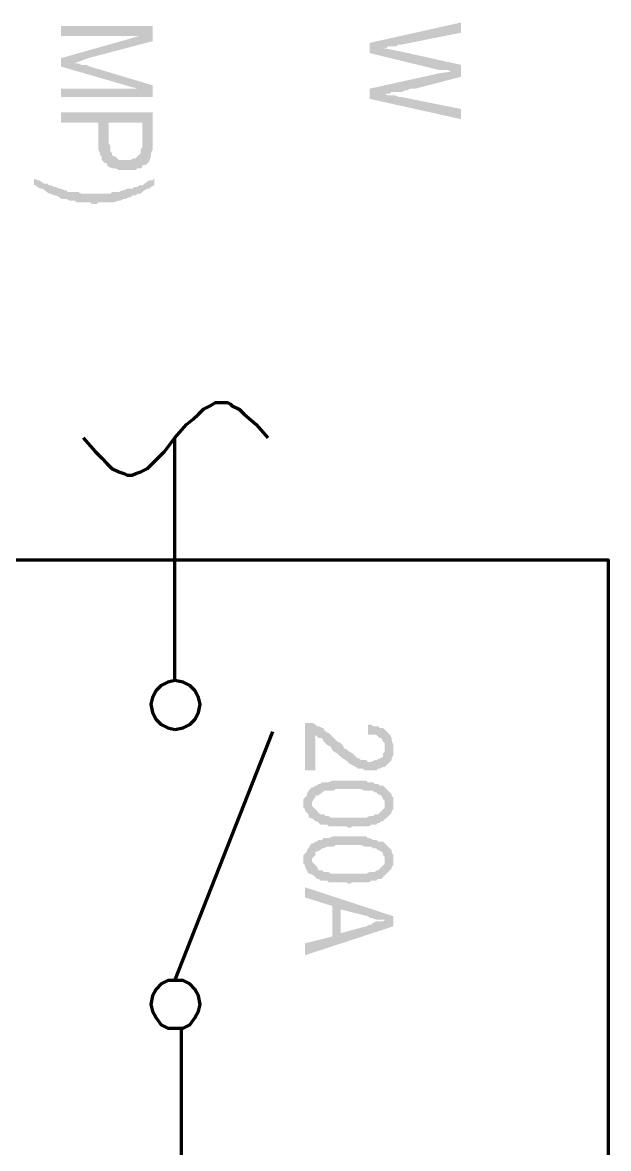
# Model space of a CAD drawing. Header units: inches. Extents: x -186 to 186, y -282 to 282.
# Drawn here: x -55.44 to -42.63, y -0.85 to 23.74 of the extents above; entities that cross this region are included whole.
import ezdxf

# ---------------------------------------------------------------- set-up
doc = ezdxf.new("R2010")
doc.units = ezdxf.units.IN
doc.header["$MEASUREMENT"] = 0
doc.layers.add('H', color=7, linetype='CONTINUOUS', lineweight=100)
doc.layers.add('P', color=250, linetype='CONTINUOUS', lineweight=100)

msp = doc.modelspace()

# ---------------------------------------------------------------- hatches: boundary and pattern name
at = {"layer": 'H', "linetype": 'Continuous'}
for points in [[(-52.593, 23.333), (-52.593, 23.667), (-54.593, 23.667), (-54.593, 23.444), (-52.889, 23.444)], [(-45.852, 23.519), (-45.852, 23.741), (-47.852, 23.296), (-47.556, 23.185), (-47.519, 23.185), (-47.481, 23.185), (-47.444, 23.222), (-47.37, 23.222), (-47.333, 23.222), (-47.259, 23.222), (-47.222, 23.259), (-47.148, 23.259)], [(-52.593, 23.333), (-52.889, 23.444), (-54.593, 22.963), (-54.296, 22.852), (-54, 22.963)], [(-45.852, 22.556), (-45.852, 22.815), (-47.185, 23.111), (-47.556, 23.185), (-47.852, 23.296), (-47.852, 23.074), (-46.333, 22.704), (-46.296, 22.704), (-46.259, 22.704), (-46.185, 22.704), (-46.148, 22.704), (-46.074, 22.667)], [(-52.593, 22.111), (-52.593, 22.37), (-53.963, 22.778), (-54.037, 22.815), (-54.111, 22.815), (-54.148, 22.815), (-54.222, 22.852), (-54.259, 22.852), (-54.296, 22.852), (-54.593, 22.963), (-54.593, 22.778), (-52.926, 22.296)], [(-45.852, 22.556), (-46.074, 22.667), (-46.333, 22.63), (-47.852, 22.296), (-47.556, 22.185), (-47.519, 22.185), (-47.481, 22.185), (-47.407, 22.185), (-47.37, 22.222), (-47.296, 22.222), (-47.259, 22.222), (-47.185, 22.222), (-47.148, 22.222), (-47.074, 22.259), (-47.037, 22.259), (-46.963, 22.296), (-46.889, 22.296), (-46.852, 22.296)], [(-52.593, 22.111), (-52.926, 22.296), (-54.593, 22.296), (-54.593, 22.111)], [(-45.852, 21.63), (-45.852, 21.852), (-47.148, 22.111), (-47.185, 22.111), (-47.296, 22.148), (-47.333, 22.148), (-47.407, 22.148), (-47.444, 22.148), (-47.519, 22.185), (-47.556, 22.185), (-47.852, 22.296), (-47.852, 22.074)], [(-52.593, 21.148), (-52.593, 21.778), (-54.593, 21.778), (-54.593, 21.556), (-53.778, 21.556), (-53.778, 21), (-53.778, 20.963), (-53.741, 20.889), (-53.741, 20.852), (-53.704, 20.815), (-53.704, 20.741), (-53.667, 20.704), (-53.63, 20.667), (-53.593, 20.667), (-53.593, 20.63), (-53.556, 20.593), (-53.556, 21.556), (-52.815, 21.556), (-52.815, 20.593), (-52.815, 20.63), (-52.741, 20.63), (-52.704, 20.667), (-52.667, 20.704), (-52.63, 20.815), (-52.63, 20.852), (-52.63, 20.889), (-52.593, 20.963), (-52.593, 21), (-52.593, 21.074)], [(-52.815, 20.593), (-52.815, 21.111), (-52.815, 21.037), (-52.852, 20.963), (-52.852, 20.926), (-52.852, 20.889), (-52.889, 20.852), (-52.926, 20.815), (-52.963, 20.778), (-53, 20.778), (-53.074, 20.741), (-53.111, 20.741), (-53.259, 20.741), (-53.333, 20.741), (-53.37, 20.778), (-53.407, 20.815), (-53.444, 20.815), (-53.481, 20.852), (-53.481, 20.889), (-53.519, 20.926), (-53.519, 21), (-53.519, 21.037), (-53.556, 21.111), (-53.556, 21.556), (-53.556, 20.593), (-53.481, 20.556), (-53.444, 20.556), (-53.407, 20.556), (-53.333, 20.519), (-53.296, 20.519), (-53.222, 20.519), (-53.148, 20.519), (-53.074, 20.519), (-53, 20.519), (-52.963, 20.519), (-52.926, 20.556), (-52.852, 20.556)], [(-52.556, 20.185), (-52.556, 20.333), (-52.593, 20.296), (-52.667, 20.296), (-52.815, 20.185), (-52.889, 20.185), (-52.926, 20.148), (-53, 20.148), (-53.037, 20.111), (-53.074, 20.111), (-53.111, 20.111), (-53.148, 20.111), (-53.222, 20.074), (-53.259, 20.074), (-53.333, 20.037), (-53.37, 20.037), (-53.444, 20.037), (-53.481, 20.037), (-53.519, 20), (-53.593, 20), (-53.63, 20), (-54.037, 20), (-54.111, 20), (-54.148, 20), (-54.222, 20.037), (-54.259, 20.037), (-54.333, 20.037), (-54.37, 20.037), (-54.444, 20.037), (-54.481, 20.074), (-54.519, 20.074), (-54.593, 20.111), (-54.63, 20.111), (-54.704, 20.148), (-54.741, 20.148), (-54.815, 20.185), (-54.852, 20.185), (-54.889, 20.222), (-54.963, 20.222), (-55.074, 20.296), (-55.111, 20.296), (-55.185, 20.333), (-55.185, 20.185), (-55.148, 20.185), (-55.111, 20.148), (-55.037, 20.111), (-55, 20.111), (-54.852, 20), (-54.815, 20), (-54.741, 19.963), (-54.704, 19.963), (-54.63, 19.926), (-54.593, 19.889), (-54.556, 19.889), (-54.519, 19.889), (-54.481, 19.889), (-54.407, 19.852), (-54.37, 19.852), (-54.296, 19.852), (-54.259, 19.815), (-54.185, 19.815), (-54.148, 19.815), (-54.111, 19.815), (-53.963, 19.815), (-53.926, 19.778), (-53.815, 19.778), (-53.778, 19.815), (-53.667, 19.815), (-53.593, 19.815), (-53.556, 19.815), (-53.481, 19.815), (-53.444, 19.815), (-53.333, 19.852), (-53.296, 19.852), (-53.222, 19.889), (-53.185, 19.889), (-53.111, 19.926), (-53.074, 19.926), (-53.037, 19.963), (-52.963, 19.963), (-52.926, 20), (-52.852, 20), (-52.778, 20.074), (-52.704, 20.111), (-52.667, 20.111), (-52.63, 20.148)], [(-47.481, 7.519), (-47.519, 7.889), (-47.519, 7.852), (-47.519, 7.815), (-47.556, 7.778), (-47.556, 7.704), (-47.63, 7.667), (-47.704, 7.63), (-47.741, 7.63), (-47.815, 7.593), (-47.889, 7.593), (-47.926, 7.63), (-47.963, 7.63), (-48.037, 7.63), (-48.074, 7.667), (-48.111, 7.667), (-48.148, 7.704), (-48.185, 7.741), (-48.222, 7.778), (-48.296, 7.815), (-48.333, 7.852), (-48.407, 7.889), (-48.444, 7.963), (-48.481, 8), (-48.556, 8.037), (-48.63, 8.111), (-48.667, 8.148), (-48.704, 8.185), (-48.741, 8.222), (-48.815, 8.259), (-48.852, 8.296), (-48.852, 8.333), (-48.889, 8.333), (-48.963, 8.37), (-49, 8.37), (-49.037, 8.407), (-49.111, 8.444), (-49.148, 8.444), (-49.259, 8.444), (-49.259, 7.407), (-49.037, 7.407), (-49.037, 8.185), (-48.963, 8.111), (-48.889, 8.111), (-48.852, 8.037), (-48.815, 8), (-48.778, 7.963), (-48.704, 7.926), (-48.667, 7.852), (-48.63, 7.815), (-48.556, 7.778), (-48.519, 7.741), (-48.481, 7.704), (-48.444, 7.667), (-48.37, 7.63), (-48.296, 7.556), (-48.222, 7.519), (-48.148, 7.481), (-48.111, 7.444), (-48.074, 7.444), (-48, 7.444), (-47.963, 7.407), (-47.889, 7.407), (-47.815, 7.407), (-47.778, 7.407), (-47.704, 7.407), (-47.667, 7.444), (-47.63, 7.444), (-47.556, 7.481), (-47.519, 7.481)], [(-47.333, 7.889), (-47.333, 7.963), (-47.37, 8.074), (-47.37, 8.111), (-47.407, 8.185), (-47.444, 8.222), (-47.481, 8.259), (-47.519, 8.296), (-47.556, 8.333), (-47.63, 8.333), (-47.667, 8.37), (-47.704, 8.37), (-47.778, 8.37), (-47.815, 8.407), (-47.889, 8.407), (-47.889, 8.185), (-47.815, 8.185), (-47.741, 8.185), (-47.704, 8.185), (-47.667, 8.148), (-47.63, 8.111), (-47.593, 8.111), (-47.556, 8.037), (-47.519, 8), (-47.519, 7.963), (-47.519, 7.889), (-47.481, 7.519), (-47.444, 7.556), (-47.407, 7.593), (-47.37, 7.63), (-47.37, 7.667), (-47.333, 7.741), (-47.333, 7.778), (-47.333, 7.852)], [(-47.333, 6.667), (-47.333, 6.778), (-47.333, 6.815), (-47.37, 6.852), (-47.37, 6.889), (-47.407, 6.926), (-47.444, 6.963), (-47.481, 7), (-47.519, 7.037), (-47.556, 7.074), (-47.63, 7.074), (-47.667, 7.111), (-47.704, 7.111), (-47.741, 7.111), (-47.778, 7.148), (-47.852, 7.148), (-47.889, 7.148), (-47.926, 7.185), (-48, 7.185), (-48.037, 7.185), (-48.556, 7.185), (-48.63, 7.185), (-48.667, 7.185), (-48.741, 7.148), (-48.778, 7.148), (-48.852, 7.148), (-48.889, 7.148), (-48.926, 7.111), (-48.963, 7.111), (-49, 7.074), (-49.037, 7.074), (-49.074, 7.037), (-49.111, 7.037), (-49.111, 6.667), (-49.111, 6.704), (-49.074, 6.778), (-49.037, 6.815), (-49.037, 6.852), (-49, 6.852), (-48.926, 6.889), (-48.889, 6.926), (-48.852, 6.926), (-48.852, 6.963), (-48.778, 6.963), (-48.741, 6.963), (-48.704, 6.963), (-48.63, 6.963), (-48.593, 7), (-48.444, 7), (-48.37, 7), (-48.222, 7), (-48.148, 7), (-48.037, 7), (-47.963, 6.963), (-47.926, 6.963), (-47.852, 6.963), (-47.815, 6.963), (-47.778, 6.963), (-47.741, 6.926), (-47.704, 6.926), (-47.667, 6.889), (-47.593, 6.852), (-47.556, 6.778), (-47.519, 6.741), (-47.519, 6.333), (-47.481, 6.37), (-47.444, 6.407), (-47.407, 6.444), (-47.37, 6.481), (-47.37, 6.519), (-47.333, 6.556), (-47.333, 6.63)], [(-47.519, 6.333), (-47.519, 6.704), (-47.519, 6.667), (-47.519, 6.593), (-47.556, 6.556), (-47.593, 6.519), (-47.63, 6.481), (-47.667, 6.444), (-47.704, 6.444), (-47.741, 6.444), (-47.778, 6.407), (-47.815, 6.407), (-47.852, 6.407), (-47.926, 6.37), (-47.963, 6.37), (-48.111, 6.37), (-48.148, 6.37), (-48.444, 6.37), (-48.519, 6.37), (-48.63, 6.37), (-48.704, 6.37), (-48.741, 6.407), (-48.778, 6.407), (-48.815, 6.407), (-48.852, 6.444), (-48.889, 6.444), (-48.926, 6.444), (-48.963, 6.481), (-49, 6.519), (-49.037, 6.556), (-49.074, 6.593), (-49.111, 6.63), (-49.111, 6.667), (-49.111, 7.037), (-49.148, 7), (-49.185, 6.963), (-49.222, 6.889), (-49.222, 6.852), (-49.259, 6.815), (-49.296, 6.778), (-49.296, 6.593), (-49.259, 6.556), (-49.259, 6.519), (-49.222, 6.481), (-49.185, 6.444), (-49.185, 6.37), (-49.148, 6.37), (-49.074, 6.333), (-49.037, 6.296), (-49, 6.296), (-48.963, 6.259), (-48.926, 6.222), (-48.889, 6.222), (-48.815, 6.222), (-48.778, 6.222), (-48.741, 6.185), (-48.667, 6.185), (-48.63, 6.185), (-48.556, 6.185), (-48.37, 6.185), (-48.296, 6.148), (-48.222, 6.185), (-48.037, 6.185), (-47.963, 6.185), (-47.926, 6.185), (-47.852, 6.185), (-47.815, 6.222), (-47.778, 6.222), (-47.704, 6.222), (-47.667, 6.259), (-47.63, 6.259), (-47.593, 6.296), (-47.556, 6.296)], [(-47.333, 5.444), (-47.333, 5.519), (-47.333, 5.556), (-47.37, 5.63), (-47.37, 5.667), (-47.407, 5.704), (-47.444, 5.741), (-47.481, 5.778), (-47.519, 5.815), (-47.556, 5.852), (-47.63, 5.852), (-47.667, 5.852), (-47.704, 5.889), (-47.741, 5.889), (-47.778, 5.889), (-47.852, 5.926), (-47.889, 5.926), (-47.926, 5.963), (-48, 5.963), (-48.037, 5.963), (-48.556, 5.963), (-48.63, 5.963), (-48.667, 5.963), (-48.741, 5.926), (-48.778, 5.926), (-48.852, 5.926), (-48.889, 5.889), (-48.926, 5.889), (-48.963, 5.889), (-49, 5.852), (-49.037, 5.852), (-49.074, 5.815), (-49.111, 5.815), (-49.111, 5.444), (-49.111, 5.481), (-49.074, 5.519), (-49.037, 5.556), (-49.037, 5.63), (-49, 5.63), (-48.926, 5.667), (-48.889, 5.704), (-48.852, 5.704), (-48.778, 5.741), (-48.741, 5.741), (-48.704, 5.741), (-48.63, 5.741), (-48.593, 5.778), (-48.444, 5.778), (-48.37, 5.778), (-48.222, 5.778), (-48.148, 5.778), (-48.037, 5.778), (-47.963, 5.741), (-47.926, 5.741), (-47.852, 5.741), (-47.815, 5.741), (-47.778, 5.704), (-47.741, 5.704), (-47.704, 5.704), (-47.667, 5.667), (-47.593, 5.63), (-47.556, 5.593), (-47.556, 5.556), (-47.519, 5.519), (-47.519, 5.111), (-47.481, 5.148), (-47.444, 5.185), (-47.407, 5.222), (-47.37, 5.259), (-47.37, 5.296), (-47.333, 5.333), (-47.333, 5.407)], [(-47.519, 5.111), (-47.519, 5.481), (-47.519, 5.444), (-47.519, 5.37), (-47.556, 5.333), (-47.593, 5.296), (-47.63, 5.259), (-47.667, 5.222), (-47.704, 5.222), (-47.741, 5.185), (-47.778, 5.185), (-47.815, 5.185), (-47.852, 5.185), (-47.926, 5.148), (-47.963, 5.148), (-48.111, 5.148), (-48.148, 5.148), (-48.444, 5.148), (-48.519, 5.148), (-48.63, 5.148), (-48.704, 5.148), (-48.741, 5.185), (-48.778, 5.185), (-48.815, 5.185), (-48.852, 5.185), (-48.889, 5.222), (-48.926, 5.222), (-48.963, 5.222), (-49, 5.296), (-49.037, 5.333), (-49.074, 5.37), (-49.111, 5.407), (-49.111, 5.444), (-49.111, 5.815), (-49.148, 5.778), (-49.185, 5.704), (-49.222, 5.667), (-49.222, 5.63), (-49.259, 5.593), (-49.296, 5.556), (-49.296, 5.37), (-49.259, 5.333), (-49.259, 5.296), (-49.222, 5.222), (-49.185, 5.148), (-49.148, 5.148), (-49.074, 5.111), (-49.037, 5.074), (-49, 5.037), (-48.963, 5.037), (-48.926, 5), (-48.889, 5), (-48.815, 5), (-48.778, 5), (-48.741, 4.963), (-48.667, 4.963), (-48.63, 4.963), (-48.556, 4.963), (-48.37, 4.963), (-48.296, 4.926), (-48.222, 4.963), (-48.037, 4.963), (-47.963, 4.963), (-47.926, 4.963), (-47.852, 4.963), (-47.815, 5), (-47.778, 5), (-47.704, 5), (-47.667, 5.037), (-47.63, 5.037), (-47.593, 5.037), (-47.556, 5.074)], [(-47.333, 4), (-47.333, 4.222), (-49.259, 4.852), (-49.259, 4.63), (-48.667, 4.444), (-48.667, 3.778), (-48.481, 4.37), (-47.889, 4.222), (-47.852, 4.185), (-47.815, 4.185), (-47.704, 4.148), (-47.63, 4.148), (-47.593, 4.148), (-47.519, 4.148)], [(-47.333, 4), (-47.519, 4.148), (-47.556, 4.111), (-47.63, 4.111), (-47.667, 4.111), (-47.704, 4.111), (-47.778, 4.074), (-47.815, 4.037), (-47.852, 4.037), (-47.926, 4), (-48.481, 3.852), (-48.481, 4.37), (-48.667, 3.778), (-49.259, 3.63), (-49.259, 3.37)]]:
    msp.add_hatch(color=0, dxfattribs=at).paths.add_polyline_path(points)

# ---------------------------------------------------------------- linework, layer by layer
at = {"layer": 'P', "color": 0, "linetype": 'Continuous'}
for points in [[(-54.111, 14.667), (-53.852, 14.37), (-53.704, 14.222), (-53.593, 14.111), (-53.481, 14), (-53.333, 13.926), (-53.222, 13.889), (-53.148, 13.852), (-53.037, 13.852), (-52.963, 13.889), (-52.852, 13.926), (-52.704, 14), (-52.593, 14.111), (-52.481, 14.222), (-52.333, 14.37), (-52.111, 14.667), (-51.852, 14.963), (-51.704, 15.074), (-51.593, 15.185), (-51.481, 15.296), (-51.333, 15.37), (-51.222, 15.444), (-51.148, 15.444), (-51.037, 15.444), (-50.963, 15.444), (-50.889, 15.407), (-50.852, 15.37), (-50.704, 15.296), (-50.593, 15.185), (-50.333, 14.963), (-50.074, 14.667)], [(-52.111, 9.37), (-52.111, 14.667)], [(-60.481, -29.296), (-42.63, -29.296), (-42.63, 12), (-60.481, 12), (-60.481, -29.296)], [(-52.111, 8.296), (-51.926, 8.333), (-51.778, 8.407), (-51.667, 8.519), (-51.593, 8.667), (-51.556, 8.852), (-51.593, 9), (-51.667, 9.148), (-51.778, 9.259), (-51.926, 9.333), (-52.111, 9.37), (-52.259, 9.333), (-52.407, 9.259), (-52.519, 9.148), (-52.593, 9), (-52.63, 8.852), (-52.593, 8.667), (-52.519, 8.519), (-52.407, 8.407), (-52.259, 8.333), (-52.111, 8.296)], [(-52.111, 2.815), (-49.963, 8.259)], [(-52.111, 1.778), (-51.926, 1.778), (-51.778, 1.852), (-51.667, 2), (-51.593, 2.148), (-51.556, 2.296), (-51.593, 2.481), (-51.667, 2.63), (-51.778, 2.741), (-51.926, 2.815), (-52.111, 2.815), (-52.259, 2.815), (-52.407, 2.741), (-52.519, 2.63), (-52.593, 2.481), (-52.63, 2.296), (-52.593, 2.148), (-52.519, 2), (-52.407, 1.852), (-52.259, 1.778), (-52.111, 1.778)], [(-51.963, -2.444), (-51.963, 1.778)]]:
    msp.add_lwpolyline(points, dxfattribs=at)

doc.saveas('drawing.dxf')
